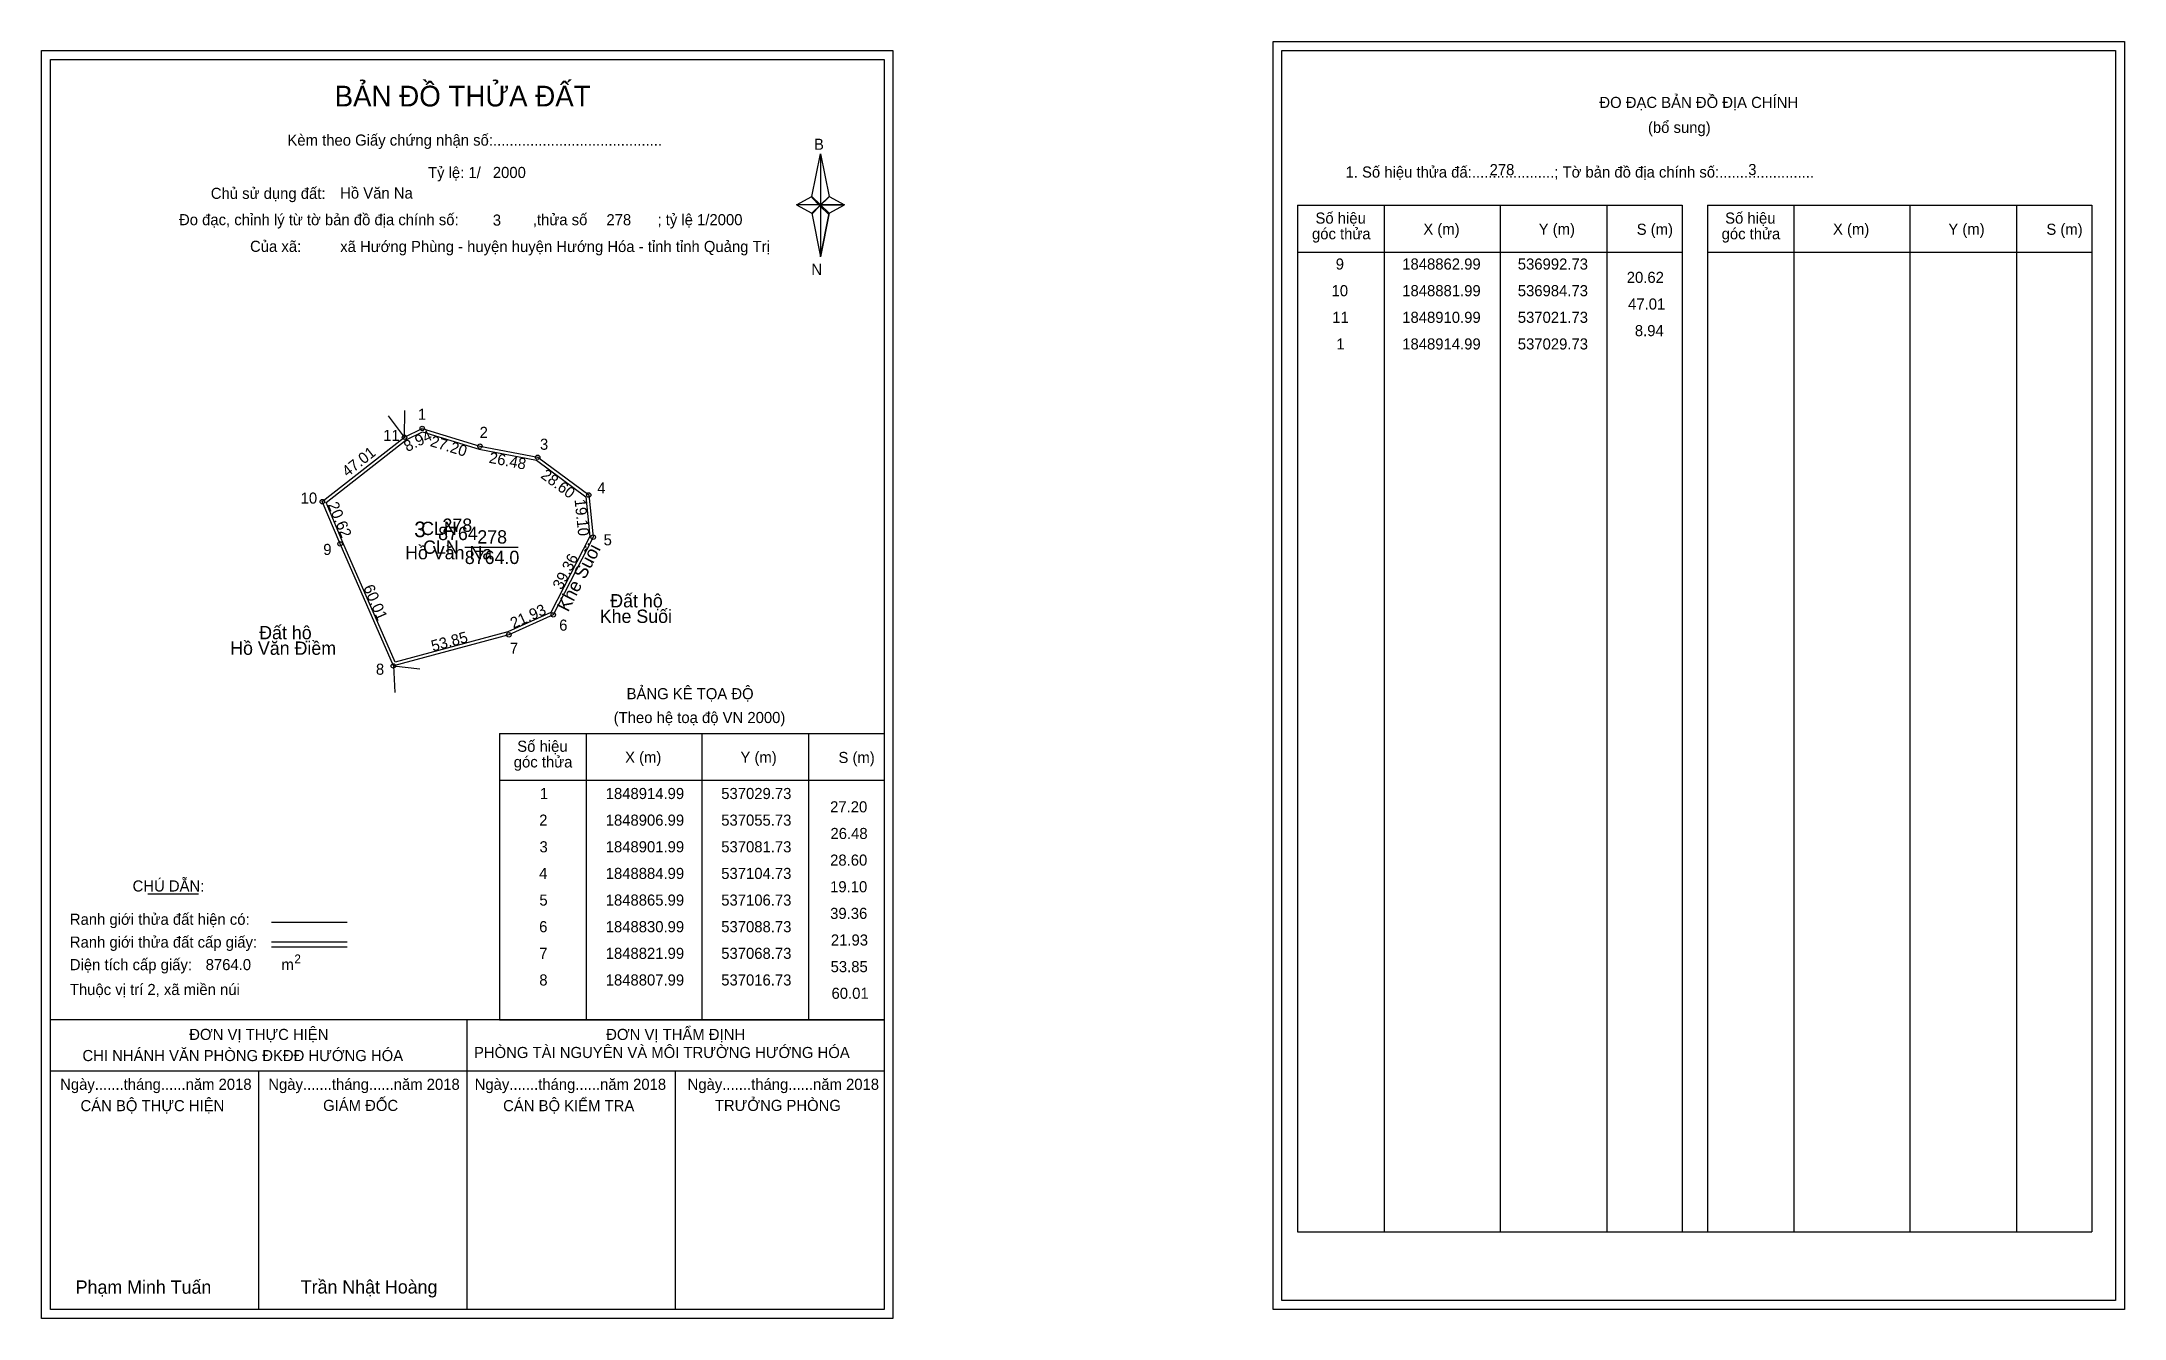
# Model space of a CAD drawing. Extents: x 536858 to 537796, y 1848514 to 1849089.
import ezdxf

# ---------------------------------------------------------------- set-up
doc = ezdxf.new("R2010")
doc.units = 0
for name, color, linetype in [('Level 1', 7, 'Continuous'), ('Level 10', 7, 'Continuous'), ('Level 11', 7, 'Continuous'), ('Level 13', 7, 'Continuous'), ('Level 2', 7, 'Continuous'), ('Level 22', 7, 'Continuous'), ('Level 27', 7, 'Continuous'), ('Level 3', 7, 'Continuous'), ('Level 36', 7, 'Continuous'), ('Level 4', 7, 'Continuous'), ('Level 49', 7, 'Continuous'), ('Level 5', 7, 'Continuous'), ('Level 53', 7, 'Continuous'), ('Level 55', 7, 'Continuous'), ('Level 6', 7, 'Continuous'), ('Level 63', 7, 'Continuous'), ('Level 7', 7, 'Continuous'), ('Level 9', 7, 'Continuous')]:
    doc.layers.add(name, color=color, linetype=linetype)

msp = doc.modelspace()

# ---------------------------------------------------------------- linework, layer by layer
at = {"layer": 'Level 1'}
for p, q in [((536862.32, 1849081.22), (536862.32, 1849081.22)), ((537416.97, 1849085.22), (537416.97, 1849085.22)), ((537205.17, 1849019.45), (537209.1, 1849038.73)), ((537209.1, 1849038.73), (537209.1, 1849015.68)), ((537209.1, 1849038.73), (537213.04, 1849019.45)), ((537198.28, 1849015.68), (537205.17, 1849019.45)), ((537205.17, 1849019.45), (537209.1, 1849015.68)), ((537208.81, 1849015.25), (537205.17, 1849019.01)), ((537209.1, 1849015.68), (537205.17, 1849012)), ((537208.81, 1849015.25), (537205.17, 1849011.56)), ((537205.17, 1849011.56), (537208.81, 1849015.25)), ((537205.17, 1849012), (537209.1, 1848992.28)), ((537212.74, 1849019.01), (537208.81, 1849015.25)), ((537208.81, 1849015.25), (537212.74, 1849019.01)), ((537212.74, 1849011.56), (537208.81, 1849015.25)), ((537213.04, 1849019.45), (537209.1, 1849015.68)), ((537209.1, 1849015.68), (537209.1, 1848992.28)), ((537209.1, 1849015.68), (537219.92, 1849015.68)), ((537209.1, 1849015.68), (537213.04, 1849012)), ((537213.04, 1849012), (537209.1, 1848992.28)), ((537213.04, 1849012), (537219.92, 1849015.68)), ((537424.03, 1849015.51), (537597.24, 1849015.51)), ((537463.21, 1848552.98), (537463.21, 1849015.51)), ((537515.36, 1848552.98), (537515.36, 1849015.51)), ((537563.3, 1849015.51), (537563.3, 1848552.98)), ((537597.24, 1849015.51), (537597.24, 1848552.98)), ((537608.55, 1849015.51), (537781.75, 1849015.51)), ((537647.73, 1848552.98), (537647.73, 1849015.51)), ((537699.87, 1848552.98), (537699.87, 1849015.51)), ((537747.82, 1849015.51), (537747.82, 1848552.98)), ((537781.75, 1849015.51), (537781.75, 1848552.98)), ((537424.03, 1848994.45), (537597.24, 1848994.45)), ((537608.55, 1848994.45), (537781.75, 1848994.45)), ((537064.51, 1848777.56), (537237.71, 1848777.56)), ((537103.69, 1848648.51), (537103.69, 1848777.56)), ((537155.83, 1848648.51), (537155.83, 1848777.56)), ((537203.78, 1848777.56), (537203.78, 1848648.51)), ((537064.51, 1848756.51), (537237.71, 1848756.51)), ((536906.16, 1848705.35), (536928.96, 1848705.35)), ((536961.89, 1848692.54), (536995.91, 1848692.54)), ((536961.89, 1848683.64), (536995.91, 1848683.64)), ((536961.89, 1848681.45), (536995.91, 1848681.45)), ((537075.98, 1848648.51), (536862.32, 1848648.51)), ((537237.71, 1848648.51), (537028.03, 1848648.51)), ((537050.02, 1848518.07), (537050.02, 1848648.51)), ((537064.51, 1848648.51), (537237.71, 1848648.51)), ((537237.72, 1848625.41), (536862.32, 1848625.41)), ((536956.17, 1848518.07), (536956.17, 1848625.41)), ((537143.87, 1848518.07), (537143.87, 1848625.41)), ((537424.03, 1848552.98), (537781.75, 1848552.98)), ((537237.71, 1848518.07), (537237.71, 1848518.07)), ((537792.37, 1848522.07), (537792.37, 1848522.07))]:
    msp.add_line(p, q, dxfattribs=at)
for points in [[(537205.17, 1849019.45), (537209.1, 1849038.73), (537209.1, 1849015.68)], [(537198.28, 1849015.68), (537205.17, 1849012), (537209.1, 1849015.68)], [(537209.1, 1849015.68), (537213.04, 1849019.45), (537219.92, 1849015.68)], [(537209.1, 1849015.68), (537209.1, 1848992.28), (537213.04, 1849012)]]:
    msp.add_lwpolyline(points, close=True, dxfattribs=at)
at = {"layer": 'Level 10'}
for points in [[(537068.73, 1848821.99), (537016.73, 1848807.99), (536992.73, 1848862.99), (536984.73, 1848881.99), (537021.73, 1848910.99), (537029.73, 1848914.99), (537055.73, 1848906.99), (537081.73, 1848901.99), (537104.73, 1848884.99), (537106.73, 1848865.99), (537088.73, 1848830.99)], [(537068.26, 1848823.31), (537017.53, 1848809.66), (536994.02, 1848863.54), (536986.44, 1848881.55), (537022.48, 1848909.8), (537029.85, 1848913.49), (537055.39, 1848905.63), (537081.15, 1848900.68), (537103.4, 1848884.23), (537105.29, 1848866.26), (537087.71, 1848832.07)]]:
    msp.add_lwpolyline(points, close=True, dxfattribs=at)
at = {"layer": 'Level 11'}
for centre in [(537021.73, 1848910.99), (537029.73, 1848914.99), (537055.73, 1848906.99), (537081.73, 1848901.99), (536984.73, 1848881.99), (537104.73, 1848884.99), (536992.73, 1848862.99), (537106.73, 1848865.99), (537068.73, 1848821.99), (537068.73, 1848821.99), (537088.73, 1848830.99), (537016.73, 1848807.99)]:
    msp.add_circle(centre, 1, dxfattribs=at)
at = {"layer": 'Level 27'}
for p, q in [((537021.73, 1848910.99), (537014.53, 1848920.59)), ((537021.73, 1848910.99), (537021.92, 1848922.99)), ((537016.73, 1848807.99), (537017.38, 1848796.01)), ((537016.73, 1848807.99), (537028.66, 1848806.67))]:
    msp.add_line(p, q, dxfattribs=at)
at = {"layer": 'Level 3'}
for p, q in [((537424.03, 1849015.51), (537424.03, 1848552.98)), ((537608.55, 1849015.51), (537608.55, 1848552.98)), ((537064.51, 1848777.56), (537064.51, 1848648.51))]:
    msp.add_line(p, q, dxfattribs=at)
at = {"layer": 'Level 63'}
for points in [[(537412.97, 1849089.22), (537796.37, 1849089.22), (537796.37, 1848518.07), (537412.97, 1848518.07)], [(536858.32, 1849085.22), (537241.72, 1849085.22), (537241.72, 1848514.07), (536858.32, 1848514.07)], [(536862.32, 1849081.22), (537237.72, 1849081.22), (537237.72, 1848518.07), (536862.32, 1848518.07)], [(537416.97, 1849085.22), (537792.37, 1849085.22), (537792.37, 1848522.07), (537416.97, 1848522.07)]]:
    msp.add_lwpolyline(points, close=True, dxfattribs=at)
at = {"layer": 'Level 9'}
msp.add_line((537048.9, 1848861.49), (537072.98, 1848861.49), dxfattribs=at)

# ---------------------------------------------------------------- texts
at = {"layer": 'Level 1'}
for s, height, p in [('BẢN ĐỒ THỬA ĐẤT', 9.3313, (536990.25, 1849060.03)), ('ĐO ĐẠC BẢN ĐỒ ĐỊA CHÍNH', 5, (537559.92, 1849059.34)), ('(bổ sung)', 5, (537581.8, 1849048.1)), ('Kèm theo Giấy chứng nhận số:.........................................', 5, (536969.02, 1849042.37)), ('B', 5, (537206.19, 1849040.49)), ('1. Số hiệu thửa đấ:....................; Tờ bản đồ địa chính số:.......................', 5, (537445.58, 1849027.98)), ('Chủ sử dụng đất:', 5, (536934.5, 1849018.38)), ('Đo đạc, chỉnh lý từ tờ bản đồ địa chính số:                  ,thửa số                 ; tỷ lệ 1/2000', 5, (536920.18, 1849006.52)), ('Số hiệu', 5, (537432.06, 1849007.24)), ('Số hiệu', 5, (537616.58, 1849007.24)), ('góc thửa', 5, (537430.48, 1849000.18)), ('X (m)', 5, (537480.63, 1849002.29)), ('Y (m)', 5, (537532.58, 1849002.29)), ('S (m)', 5, (537576.74, 1849002.19)), ('góc thửa', 5, (537614.99, 1849000.18)), ('X (m)', 5, (537665.14, 1849002.29)), ('Y (m)', 5, (537717.1, 1849002.29)), ('S (m)', 5, (537761.25, 1849002.19)), ('Của xã:', 5, (536952.18, 1848994.52)), ('N', 5, (537204.99, 1848984.15)), ('BẢNG KÊ TỌA ĐỘ', 5, (537121.78, 1848792.97)), ('(Theo hệ toạ độ VN 2000)', 5, (537115.97, 1848782.25)), ('góc thửa', 5, (537070.96, 1848762.24)), ('Số hiệu', 5, (537072.54, 1848769.3)), ('X (m)', 5, (537121.1, 1848764.35)), ('Y (m)', 5, (537173.06, 1848764.35)), ('S (m)', 5, (537217.21, 1848764.25)), ('CHÚ DẪN:', 5, (536899.28, 1848706.36)), ('Ranh giới thửa đất hiện có:', 5, (536871.02, 1848691.36)), ('Ranh giới thửa đất cấp giấy:', 5, (536871.02, 1848681.08)), ('Diện tích cấp giấy:', 5, (536871.02, 1848670.92)), ('m', 5, (536966.33, 1848670.96)), ('2', 4, (536972.12, 1848673.98)), ('Thuộc vị trí 2, xã miền núi', 5, (536871.02, 1848659.72)), ('ĐƠN VỊ THỰC HIỆN', 5, (536924.79, 1848639.48)), ('ĐƠN VỊ THẨM ĐỊNH', 5, (537112.59, 1848639.48)), ('CHI NHÁNH VĂN PHÒNG ĐKĐĐ HƯỚNG HÓA', 5, (536876.7, 1848629.96)), ('PHÒNG TÀI NGUYÊN VÀ MÔI TRƯỜNG HƯỚNG HÓA', 5, (537053.04, 1848631.34)), ('Ngày.......tháng......năm 2018', 5, (536866.65, 1848617.01)), ('Ngày.......tháng......năm 2018', 5, (536960.4, 1848617.01)), ('Ngày.......tháng......năm 2018', 5, (537053.35, 1848617.01)), ('Ngày.......tháng......năm 2018', 5, (537149.26, 1848617.01)), ('CÁN BỘ THỰC HIỆN', 5, (536875.82, 1848607.38)), ('GIÁM ĐỐC', 5, (536985.08, 1848607.5)), ('CÁN BỘ KIỂM TRA', 5, (537066.16, 1848607.38)), ('TRƯỞNG PHÒNG', 5, (537161.54, 1848607.5)), ('Phạm Minh Tuấn', 6, (536873.64, 1848525.15)), ('Trần Nhật Hoàng', 6, (536975.02, 1848525.25))]:
    msp.add_text(s, height=height, dxfattribs=at).set_placement(p)
at = {"layer": 'Level 11'}
msp.add_text('Tỷ lệ: 1/', height=5, dxfattribs=at).set_placement((537032.33, 1849027.74))
at = {"layer": 'Level 13'}
for s, p in [('CLN', (537030.11, 1848858.49)), ('278', (537054.54, 1848863.09)), ('8764.0', (537048.91, 1848853.89))]:
    msp.add_text(s, height=6, dxfattribs=at).set_placement(p)
at = {"layer": 'Level 2'}
msp.add_text('Hồ Văn Na', height=6, dxfattribs=at).set_placement((537022.01, 1848856.01))
at = {"layer": 'Level 22'}
msp.add_text('Khe Suối', height=6, rotation=62.78389, dxfattribs=at).set_placement((537095.42, 1848831.94))
at = {"layer": 'Level 3'}
msp.add_text('CLN', height=6, dxfattribs=at).set_placement((537029.24, 1848866.93))
at = {"layer": 'Level 36'}
for s, p in [('Khe Suối', (537109.68, 1848827.35)), ('Đất hộ', (537114.41, 1848834.35)), ('Đất hộ', (536956.29, 1848819.99)), ('Hồ Văn Điềm', (536943.23, 1848812.99))]:
    msp.add_text(s, height=6, dxfattribs=at).set_placement(p)
at = {"layer": 'Level 4'}
msp.add_text('278', height=6, dxfattribs=at).set_placement((537038.84, 1848868.37))
at = {"layer": 'Level 49'}
for s, rotation, p in [('8.94', 26.56505, (537023.01, 1848904.25)), ('27.20', 342.89727, (537032.97, 1848907.09)), ('47.01', 38.08877, (536996.06, 1848892.9)), ('26.48', 349.11447, (537059.53, 1848899.54)), ('28.60', 323.53077, (537082.73, 1848893.04)), ('20.62', 292.83365, (536987.04, 1848880.63)), ('19.10', 276.00901, (537098.31, 1848882.93)), ('39.36', 62.78389, (537092.57, 1848841.96)), ('60.01', 293.57471, (537003.05, 1848843.33)), ('21.93', 24.22775, (537070.78, 1848824.66)), ('53.85', 15.06849, (537034.52, 1848814.44))]:
    msp.add_text(s, height=5, rotation=rotation, dxfattribs=at).set_placement(p)
at = {"layer": 'Level 5'}
msp.add_text('8764', height=6, dxfattribs=at).set_placement((537036.88, 1848864.67))
at = {"layer": 'Level 53'}
for s, p in [('9', (537441.18, 1848986.53)), ('1848862.99', (537471.14, 1848986.53)), ('536992.73', (537523.18, 1848986.53)), ('20.62', (537572.26, 1848980.53)), ('10', (537439.31, 1848974.53)), ('1848881.99', (537471.14, 1848974.53)), ('536984.73', (537523.18, 1848974.53)), ('47.01', (537572.86, 1848968.53)), ('11', (537439.63, 1848962.53)), ('1848910.99', (537471.14, 1848962.53)), ('537021.73', (537523.18, 1848962.53)), ('1', (537441.48, 1848950.53)), ('1848914.99', (537471.14, 1848950.53)), ('537029.73', (537523.18, 1848950.53)), ('8.94', (537575.9, 1848956.53)), ('1', (537082.71, 1848748.01)), ('1848914.99', (537112.37, 1848748.01)), ('537029.73', (537164.41, 1848748.01)), ('2', (537082.41, 1848736.01)), ('1848906.99', (537112.37, 1848736.01)), ('537055.73', (537164.41, 1848736.01)), ('27.20', (537213.44, 1848742.01)), ('26.48', (537213.6, 1848730.01)), ('3', (537082.56, 1848724.01)), ('1848901.99', (537112.37, 1848724.01)), ('537081.73', (537164.41, 1848724.01)), ('28.60', (537213.44, 1848718.01)), ('4', (537082.38, 1848712.01)), ('1848884.99', (537112.37, 1848712.01)), ('537104.73', (537164.41, 1848712.01)), ('19.10', (537213.44, 1848706.01)), ('5', (537082.5, 1848700.01)), ('1848865.99', (537112.37, 1848700.01)), ('537106.73', (537164.41, 1848700.01)), ('6', (537082.39, 1848688.01)), ('1848830.99', (537112.37, 1848688.01)), ('537088.73', (537164.41, 1848688.01)), ('39.36', (537213.46, 1848694.01)), ('21.93', (537213.79, 1848682.01)), ('7', (537082.42, 1848676.01)), ('1848821.99', (537112.37, 1848676.01)), ('537068.73', (537164.41, 1848676.01)), ('53.85', (537213.67, 1848670.01)), ('8', (537082.46, 1848664.01)), ('1848807.99', (537112.37, 1848664.01)), ('537016.73', (537164.41, 1848664.01)), ('60.01', (537214.09, 1848658.01))]:
    msp.add_text(s, height=5, dxfattribs=at).set_placement(p)
at = {"layer": 'Level 55'}
for s, height, p in [('11', 0.8, (537021.21, 1848910.99)), ('279', 0.22, (537021.49, 1848910.77)), ('279', 0.22, (537021.49, 1848910.77)), ('0', 0.22, (537021.65, 1848910.77)), ('0', 0.22, (537021.65, 1848910.77)), ('1', 0.8, (537029.51, 1848914.99)), ('0', 0.22, (537029.65, 1848914.77)), ('0', 0.22, (537029.65, 1848914.77)), ('2', 0.8, (537055.46, 1848906.99)), ('0', 0.22, (537055.65, 1848906.77)), ('0', 0.22, (537055.65, 1848906.77)), ('3', 0.8, (537081.48, 1848901.99)), ('0', 0.22, (537081.65, 1848901.77)), ('0', 0.22, (537081.65, 1848901.77)), ('10', 0.8, (536984.16, 1848881.99)), ('279', 0.22, (536984.49, 1848881.77)), ('279', 0.22, (536984.49, 1848881.77)), ('4', 0.8, (537104.45, 1848884.99)), ('0', 0.22, (537104.65, 1848884.77)), ('0', 0.22, (537104.65, 1848884.77)), ('9', 0.8, (536992.46, 1848862.99)), ('279', 0.22, (536992.49, 1848862.77)), ('279', 0.22, (536992.49, 1848862.77)), ('5', 0.8, (537106.47, 1848865.99)), ('0', 0.22, (537106.65, 1848865.77)), ('0', 0.22, (537106.65, 1848865.77)), ('6', 0.8, (537088.46, 1848830.99)), ('0', 0.22, (537088.65, 1848830.77)), ('0', 0.22, (537088.65, 1848830.77)), ('7', 0.8, (537068.46, 1848821.99)), ('0', 0.22, (537068.65, 1848821.77)), ('0', 0.22, (537068.65, 1848821.77)), ('8', 0.8, (537016.47, 1848807.99)), ('279', 0.22, (537016.49, 1848807.77)), ('279', 0.22, (537016.49, 1848807.77)), ('0', 0.22, (537016.65, 1848807.77)), ('0', 0.22, (537016.65, 1848807.77))]:
    msp.add_text(s, height=height, dxfattribs=at).set_placement(p)
at = {"layer": 'Level 6'}
for s, p in [('2000', (537061.53, 1849027.78)), ('278', (537510.48, 1849029.06)), ('3', (537626.97, 1849029.1)), ('Hồ Văn Na', (536992.77, 1849018.52)), ('3', (537061.52, 1849006.34)), ('278', (537112.69, 1849006.5)), ('xã Hướng Phùng - huyện huyện Hướng Hóa - tỉnh tỉnh Quảng Trị', (536992.79, 1848994.44)), ('8764.0', (536932.2, 1848670.93))]:
    msp.add_text(s, height=5, dxfattribs=at).set_placement(p)
at = {"layer": 'Level 7'}
msp.add_text('3', height=7, dxfattribs=at).set_placement((537026.12, 1848866))
at = {"layer": 'Level 9'}
for s, p in [('1', (537027.81, 1848918.87)), ('11', (537012.14, 1848909.33)), ('2', (537055.58, 1848910.7)), ('3', (537082.76, 1848905.35)), ('4', (537108.57, 1848885.67)), ('10', (536974.97, 1848881.1)), ('9', (536985.16, 1848857.97)), ('5', (537111.42, 1848862.31)), ('6', (537091.43, 1848823.85)), ('7', (537069.2, 1848813.46)), ('8', (537008.87, 1848804.01))]:
    msp.add_text(s, height=5, dxfattribs=at).set_placement(p)

doc.saveas('drawing.dxf')
